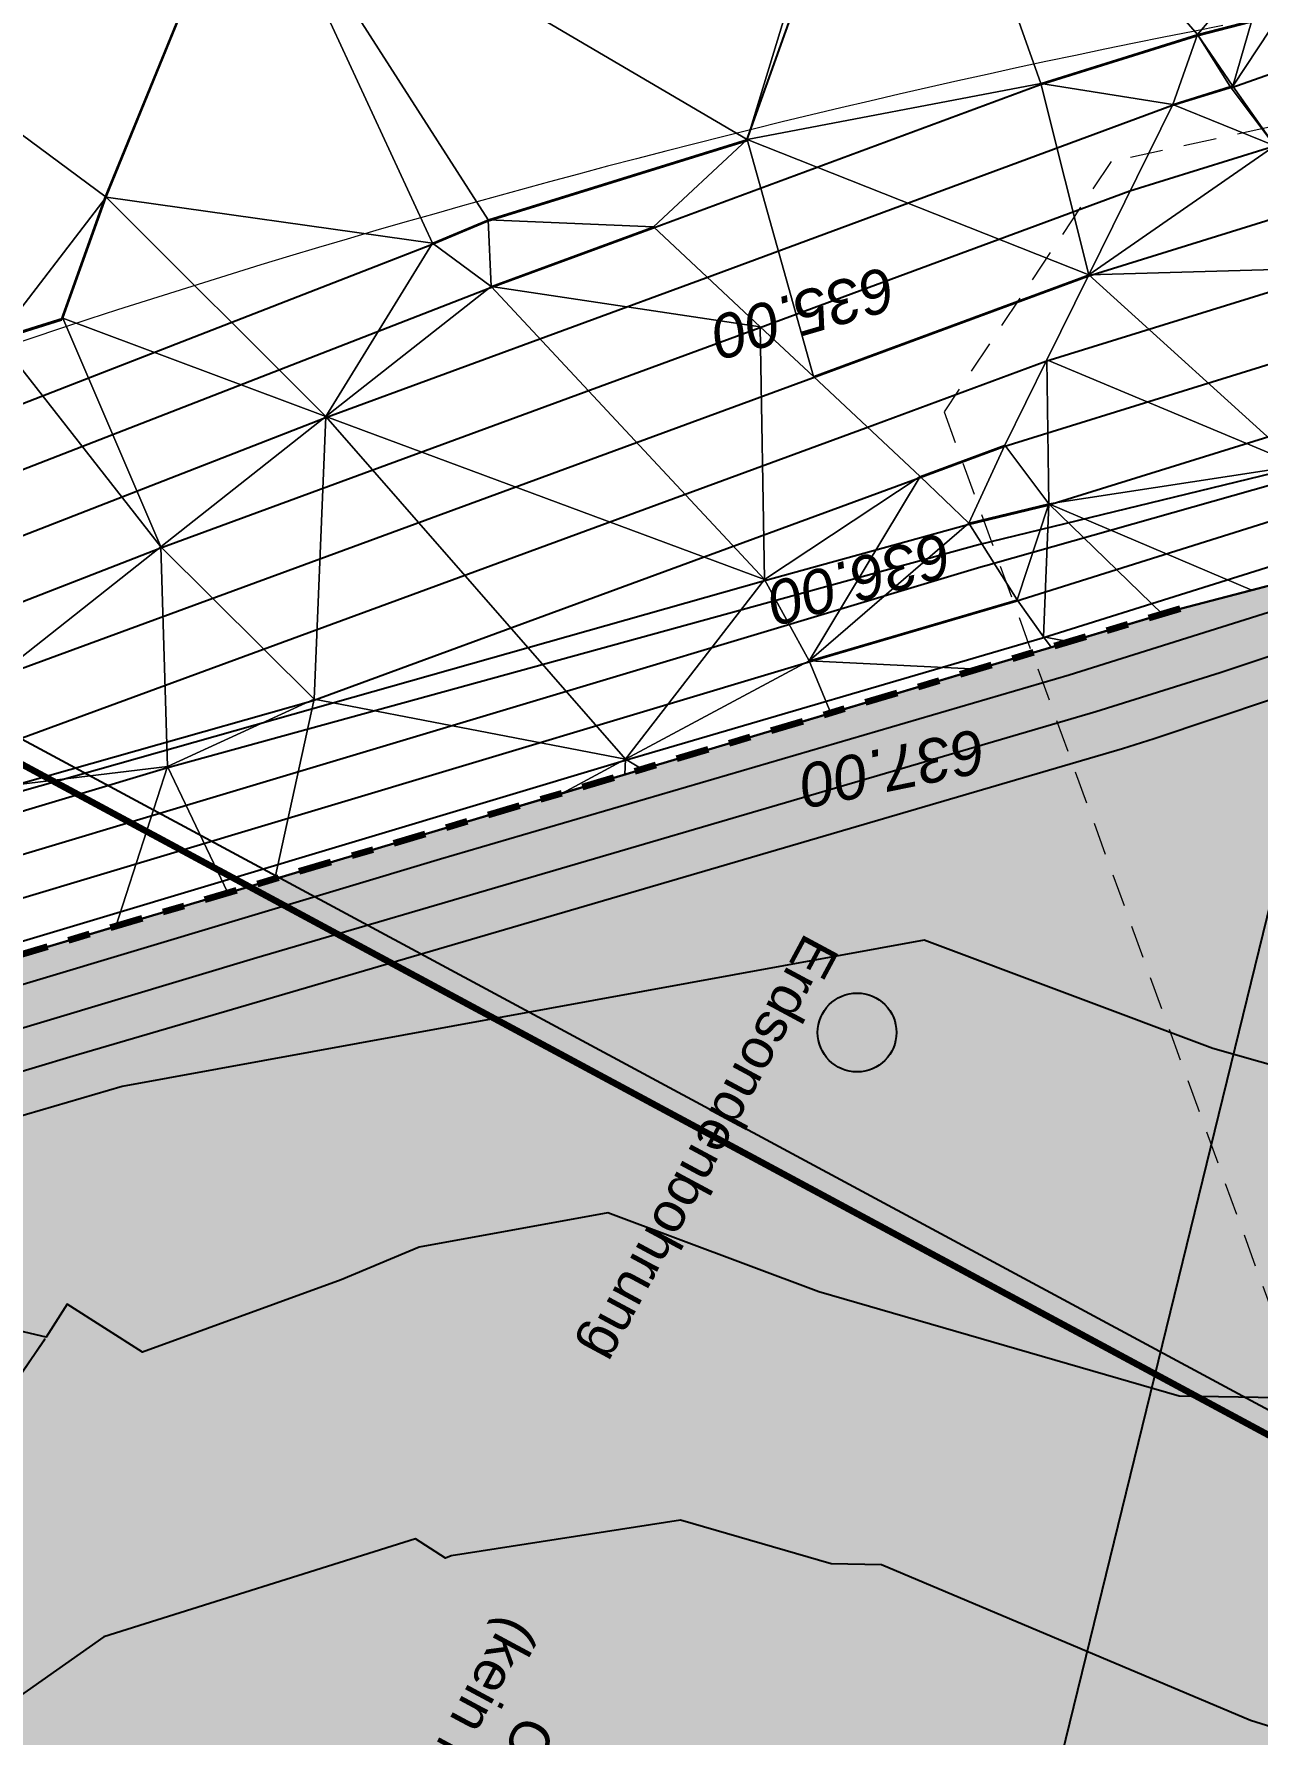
# Model space of a CAD drawing. Header units: metres. Extents: x 2711799 to 2711985, y 1236908 to 1237087.
# Drawn here: x 2711934.5 to 2711940.09, y 1237029.83 to 1237037.59 of the extents above; entities that cross this region are included whole.
import ezdxf

# ---------------------------------------------------------------- set-up
doc = ezdxf.new("R2010")
doc.units = ezdxf.units.M
for name, pattern in [('ALL_S21', [0.25, 0.15, -0.1]), ('AUSGEZOGEN', [0]), ('GETRENNT2_S10', [0.51, 0.25, -0.13, 0, -0.13]), ('PUNKT2_S9', [0.35, 0.15, -0.1, 0, -0.1])]:
    doc.linetypes.add(name, pattern=pattern)
doc.layers.add('000_TEDA_Konstruktion_1', color=6, linetype='Continuous', plot=False)
for name, color, linetype, lineweight in [('XR$1$STANDARD_1', 7, 'AUSGEZOGEN', 13), ('XR$12$STANDARD_1', 7, 'AUSGEZOGEN', 13), ('XR$2$STANDARD_1', 7, 'AUSGEZOGEN', 13), ('XR$5$Fuellflaeche', 7, 'AUSGEZOGEN', 25), ('XR$5$Vermassung Details', 7, 'AUSGEZOGEN', 18), ('XR$6$Beton verdeckt hinten', 7, 'GETRENNT2_S10', 25), ('XR$6$STANDARD_1', 7, 'AUSGEZOGEN', 13)]:
    doc.layers.add(name, color=color, linetype=linetype, lineweight=lineweight)
for name, color, linetype in [('XR$3$S00_Schraffuren Bauteilschraffuren', 7, 'AUSGEZOGEN'), ('XR$3$V02_Raumstempel', 7, 'AUSGEZOGEN'), ('XR$3$V10_Achsen', 7, 'AUSGEZOGEN'), ('XR$4$E21_Stützen', 7, 'AUSGEZOGEN'), ('XR$4$E42_Aussendämmung', 7, 'AUSGEZOGEN'), ('XR$4$M61_Mobiliar', 7, 'AUSGEZOGEN')]:
    doc.layers.add(name, color=color, linetype=linetype)
doc.styles.add('ARIAL', font='arial.ttf')

# ---------------------------------------------------------------- blocks, each defined once
blk = doc.blocks.new('COMPLEXOBJECT_0')
at = {"layer": 'XR$1$STANDARD_1', "color": 7, "linetype": 'AUSGEZOGEN', "lineweight": 13, "transparency": 33554687}
for points, invisible_edges in [([(19.2546, 3.146, -1.3266), (20.6477, 30.5331, -1.3266), (14.6692, 5.1944, -1.3266)], 3), ([(14.6692, 5.1944, -1.3266), (20.6477, 30.5331, -1.3266), (20.5741, 30.328, -1.3266)], 13), ([(25.4286, 1.3625, -1.3266), (20.6477, 30.5331, -1.3266), (19.2546, 3.146, -1.3266)], 3), ([(12.5686, 28.6678, -1.3266), (14.6692, 5.1944, -1.3266), (14.2867, 30.3802, -1.3266)], 3), ([(14.2867, 30.3802, -1.3266), (14.6692, 5.1944, -1.3266), (15.4251, 30.3991, -1.3266)], 3), ([(15.8721, 30.4094, -1.3266), (14.6692, 5.1944, -1.3266), (18.3352, 30.4143, -1.3266)], 3), ([(20.5741, 30.328, -1.3266), (18.3352, 30.4143, -1.3266), (14.6692, 5.1944, -1.3266)], 14), ([(15.4251, 30.3991, -1.3266), (14.6692, 5.1944, -1.3266), (15.8721, 30.4094, -1.3266)], 3), ([(12.3922, 28.5452, -1.3266), (14.6692, 5.1944, -1.3266), (12.5686, 28.6678, -1.3266)], 3), ([(11.1615, 27.0842, -1.3266), (14.6692, 5.1944, -1.3266), (12.3922, 28.5452, -1.3266)], 3), ([(8.571, 25.1773, -1.3266), (14.6692, 5.1944, -1.3266), (10.8718, 27.2051, -1.3266)], 3), ([(10.8718, 27.2051, -1.3266), (14.6692, 5.1944, -1.3266), (11.1615, 27.0842, -1.3266)], 3), ([(8.2407, 24.9088, -1.3266), (14.6692, 5.1944, -1.3266), (8.571, 25.1773, -1.3266)], 3), ([(8.1323, 24.8037, -1.3266), (14.6692, 5.1944, -1.3266), (8.2407, 24.9088, -1.3266)], 3), ([(7.9462, 24.632, -1.3266), (14.6692, 5.1944, -1.3266), (8.1323, 24.8037, -1.3266)], 3), ([(7.7245, 24.4891, -1.3266), (14.6692, 5.1944, -1.3266), (7.9462, 24.632, -1.3266)], 3), ([(7.4469, 24.2199, -1.3266), (14.6692, 5.1944, -1.3266), (7.7245, 24.4891, -1.3266)], 3), ([(7.2083, 24.0694, -1.3266), (14.6692, 5.1944, -1.3266), (7.4469, 24.2199, -1.3266)], 3), ([(6.1759, 23.2301, -1.3266), (14.6692, 5.1944, -1.3266), (7.2083, 24.0694, -1.3266)], 3), ([(6.0759, 23.0523, -1.3266), (14.6692, 5.1944, -1.3266), (6.1759, 23.2301, -1.3266)], 3), ([(5.6597, 22.8104, -1.3266), (14.6692, 5.1944, -1.3266), (6.0759, 23.0523, -1.3266)], 3), ([(4.705, 21.8846, -1.3266), (14.6692, 5.1944, -1.3266), (5.6597, 22.8104, -1.3266)], 15), ([(4.1111, 21.5514, -1.3266), (14.6692, 5.1944, -1.3266), (4.705, 21.8846, -1.3266)], 3), ([(2.5625, 20.2924, -1.3266), (14.6692, 5.1944, -1.3266), (4.1111, 21.5514, -1.3266)], 3), ([(2.4518, 20.1042, -1.3266), (14.6692, 5.1944, -1.3266), (2.5625, 20.2924, -1.3266)], 3), ([(2.1266, 19.8697, -1.3266), (14.6692, 5.1944, -1.3266), (2.4518, 20.1042, -1.3266)], 3), ([(1.8013, 19.6352, -1.3266), (14.6692, 5.1944, -1.3266), (2.0463, 19.8728, -1.3266)], 3), ([(2.0463, 19.8728, -1.3266), (14.6692, 5.1944, -1.3266), (2.1266, 19.8697, -1.3266)], 3), ([(1.7918, 19.5108, -1.3266), (14.6692, 5.1944, -1.3266), (1.8013, 19.6352, -1.3266)], 3), ([(1.8185, 19.4167, -1.3266), (14.6692, 5.1944, -1.3266), (1.7918, 19.5108, -1.3266)], 3), ([(0, 18.2228, -1.3266), (14.6692, 5.1944, -1.3266), (1.8185, 19.4167, -1.3266)], 3), ([(2.3363, 15.4757, -1.3266), (14.6692, 5.1944, -1.3266), (0, 18.2228, -1.3266)], 3), ([(5.7564, 17.9866, 3.4734), (5.847, 18.1734, 3.6734), (6.1184, 17.9805, 3.7326)], 14), ([(5.873, 18.227, 3.7309), (6.1184, 17.9805, 3.7326), (5.847, 18.1734, 3.6734)], 2), ([(6.1184, 17.9805, 3.7326), (6.4514, 17.2814, 3.4734), (5.7564, 17.9866, 3.4734)], 12), ([(3.0926, 17.4902, 1.6734), (1.6347, 17.8051, 1.6734), (2.919, 17.6797, 1.6734)], 2), ([(4.2939, 17.5726, 2.2734), (4.7273, 17.5881, 2.4734), (5.2992, 16.6852, 2.2734)], 2), ([(4.7273, 17.5881, 2.4734), (5.1607, 17.6036, 2.6734), (5.4703, 17.3303, 2.6734)], 12), ([(5.4703, 17.3303, 2.6734), (5.2992, 16.6852, 2.2734), (4.7273, 17.5881, 2.4734)], 14), ([(5.8525, 11.6955, -1.3266), (14.6692, 5.1944, -1.3266), (2.3363, 15.4757, -1.3266)], 3)]:
    blk.add_3dface(points, dxfattribs=dict(at, invisible_edges=invisible_edges))
for points in [[(5.2089, 18.911, 3.7249), (5.3014, 17.9066, 2.8734), (4.606, 18.8308, 3.0734), (5.0885, 19.0409, 3.7312)], [(5.4989, 18.6029, 3.6641), (5.3014, 17.9066, 2.8734), (5.2089, 18.911, 3.7249), (5.4392, 18.6628, 3.6734)], [(4.606, 18.8308, 3.0734), (4.2939, 17.5726, 2.2734), (3.7107, 18.5867, 2.4734)], [(4.606, 18.8308, 3.0734), (4.7273, 17.5881, 2.4734), (4.2939, 17.5726, 2.2734)], [(5.3014, 17.9066, 2.8734), (4.7273, 17.5881, 2.4734), (4.606, 18.8308, 3.0734)], [(4.2939, 17.5726, 2.2734), (3.3729, 18.0427, 2.0734), (3.7107, 18.5867, 2.4734)], [(5.8109, 18.2895, 3.7322), (5.847, 18.1734, 3.6734), (5.3014, 17.9066, 2.8734), (5.4989, 18.6029, 3.6641)], [(5.873, 18.227, 3.7309), (5.847, 18.1734, 3.6734), (5.8109, 18.2895, 3.7322)], [(5.847, 18.1734, 3.6734), (5.7564, 17.9866, 3.4734), (5.3014, 17.9066, 2.8734)], [(3.3729, 18.0427, 2.0734), (3.2233, 17.7445, 1.8734), (2.8116, 17.7827, 1.6734)], [(3.2308, 17.7344, 1.8734), (3.2233, 17.7445, 1.8734), (3.3729, 18.0427, 2.0734)], [(3.4271, 17.5417, 1.8734), (3.2308, 17.7344, 1.8734), (3.3729, 18.0427, 2.0734)], [(4.2939, 17.5726, 2.2734), (3.4271, 17.5417, 1.8734), (3.3729, 18.0427, 2.0734)], [(5.7564, 17.9866, 3.4734), (5.5526, 17.627, 2.8734), (5.3014, 17.9066, 2.8734)], [(6.4514, 17.2814, 3.4734), (5.5526, 17.627, 2.8734), (5.7564, 17.9866, 3.4734)], [(6.6143, 17.4824, 3.6615), (6.4514, 17.2814, 3.4734), (6.1184, 17.9805, 3.7326)], [(5.3014, 17.9066, 2.8734), (5.1607, 17.6036, 2.6734), (4.7273, 17.5881, 2.4734)], [(5.5526, 17.627, 2.8734), (5.1607, 17.6036, 2.6734), (5.3014, 17.9066, 2.8734)], [(3.0926, 17.4902, 1.6734), (2.3775, 15.5871, 1.4734), (1.6347, 17.8051, 1.6734)], [(3.2233, 17.7445, 1.8734), (2.919, 17.6797, 1.6734), (2.8116, 17.7827, 1.6734)], [(3.2233, 17.7445, 1.8734), (3.0926, 17.4902, 1.6734), (2.919, 17.6797, 1.6734)], [(3.2233, 17.7445, 1.8734), (3.2308, 17.7344, 1.8734), (3.0926, 17.4902, 1.6734)], [(3.4271, 17.5417, 1.8734), (3.0926, 17.4902, 1.6734), (3.2308, 17.7344, 1.8734)], [(5.5526, 17.627, 2.8734), (5.4703, 17.3303, 2.6734), (5.1607, 17.6036, 2.6734)], [(6.4514, 17.2814, 3.4734), (5.4703, 17.3303, 2.6734), (5.5526, 17.627, 2.8734)], [(3.4271, 17.5417, 1.8734), (3.6287, 16.9656, 1.6734), (3.0926, 17.4902, 1.6734)], [(4.2939, 17.5726, 2.2734), (3.6287, 16.9656, 1.6734), (3.4271, 17.5417, 1.8734)], [(4.4889, 15.9054, 1.4734), (3.6287, 16.9656, 1.6734), (4.2939, 17.5726, 2.2734)], [(5.2992, 16.6852, 2.2734), (4.4889, 15.9054, 1.4734), (4.2939, 17.5726, 2.2734)], [(3.0926, 17.4902, 1.6734), (3.6287, 16.9656, 1.6734), (2.3775, 15.5871, 1.4734)], [(7.2487, 16.845, 3.7184), (7.2446, 16.7552, 3.6734), (6.4514, 17.2814, 3.4734), (6.6143, 17.4824, 3.6615)], [(6.2209, 16.9261, 2.8734), (5.2137, 16.3626, 2.0734), (5.2992, 16.6852, 2.2734), (5.4703, 17.3303, 2.6734)], [(6.4514, 17.2814, 3.4734), (6.2209, 16.9261, 2.8734), (5.4703, 17.3303, 2.6734)], [(7.2446, 16.7552, 3.6734), (6.2209, 16.9261, 2.8734), (6.4514, 17.2814, 3.4734)], [(3.6287, 16.9656, 1.6734), (4.4889, 15.9054, 1.4734), (2.3775, 15.5871, 1.4734)], [(6.2209, 16.9261, 2.8734), (5.6342, 15.1926, 1.6734), (5.2137, 16.3626, 2.0734)], [(6.5149, 14.8097, 1.8734), (5.6342, 15.1926, 1.6734), (6.2209, 16.9261, 2.8734)], [(7.2446, 16.7552, 3.6734), (6.5149, 14.8097, 1.8734), (6.2209, 16.9261, 2.8734)], [(7.3074, 16.7861, 3.7073), (7.2446, 16.7552, 3.6734), (7.2487, 16.845, 3.7184)], [(7.5197, 16.5727, 3.7428), (7.2446, 16.7552, 3.6734), (7.3074, 16.7861, 3.7073)], [(7.2446, 16.7552, 3.6734), (7.6766, 15.373, 2.6734), (6.5149, 14.8097, 1.8734)], [(8.4843, 15.6037, 3.6528), (7.6766, 15.373, 2.6734), (7.2446, 16.7552, 3.6734), (7.5197, 16.5727, 3.7428)], [(5.2992, 16.6852, 2.2734), (5.2137, 16.3626, 2.0734), (5.0427, 15.7174, 1.6734), (4.4889, 15.9054, 1.4734)], [(5.6342, 15.1926, 1.6734), (5.0427, 15.7174, 1.6734), (5.2137, 16.3626, 2.0734)], [(4.4889, 15.9054, 1.4734), (2.3363, 15.4757, 1.4656), (2.3775, 15.5871, 1.4734)], [(4.4889, 15.9054, 1.4734), (4.389, 13.269, 1.2734), (2.3363, 15.4757, 1.4656)], [(4.4889, 15.9054, 1.4734), (5.3731, 15.0372, 1.4734), (4.389, 13.269, 1.2734)], [(5.0427, 15.7174, 1.6734), (5.3731, 15.0372, 1.4734), (4.4889, 15.9054, 1.4734)], [(5.6342, 15.1926, 1.6734), (5.3731, 15.0372, 1.4734), (5.0427, 15.7174, 1.6734)], [(8.6424, 15.4449, 3.7401), (8.2649, 14.929, 3.0734), (7.6766, 15.373, 2.6734), (8.4843, 15.6037, 3.6528)], [(7.6766, 15.373, 2.6734), (7.3957, 14.4268, 2.0734), (6.5149, 14.8097, 1.8734)], [(8.2649, 14.929, 3.0734), (7.3957, 14.4268, 2.0734), (7.6766, 15.373, 2.6734)], [(9.0192, 15.0664, 3.7392), (8.2649, 14.929, 3.0734), (8.6424, 15.4449, 3.7401)], [(5.6342, 15.1926, 1.6734), (5.5871, 14.8636, 1.4734), (5.3731, 15.0372, 1.4734)], [(6.5149, 14.8097, 1.8734), (5.5871, 14.8636, 1.4734), (5.6342, 15.1926, 1.6734)], [(9.4554, 14.6282, 3.6221), (9.1572, 13.661, 2.4734), (8.2649, 14.929, 3.0734), (9.0192, 15.0664, 3.7392)], [(5.3731, 15.0372, 1.4734), (5.5871, 14.8636, 1.4734), (4.389, 13.269, 1.2734)], [(9.1572, 13.661, 2.4734), (8.2764, 14.0439, 2.2734), (7.3957, 14.4268, 2.0734), (8.2649, 14.929, 3.0734)], [(5.5871, 14.8636, 1.4734), (6.1075, 13.4498, 1.2734), (4.389, 13.269, 1.2734)], [(6.5149, 14.8097, 1.8734), (6.1075, 13.4498, 1.2734), (5.5871, 14.8636, 1.4734)], [(6.5149, 14.8097, 1.8734), (6.6885, 13.5374, 1.2734), (6.1075, 13.4498, 1.2734)], [(7.3957, 14.4268, 2.0734), (6.6885, 13.5374, 1.2734), (6.5149, 14.8097, 1.8734)], [(7.3957, 14.4268, 2.0734), (6.9113, 13.3186, 1.2734), (6.6885, 13.5374, 1.2734)], [(8.2764, 14.0439, 2.2734), (6.9113, 13.3186, 1.2734), (7.3957, 14.4268, 2.0734)], [(6.6885, 13.5374, 1.2734), (6.9113, 13.3186, 1.2734), (6.1075, 13.4498, 1.2734)], [(6.1075, 13.4498, 1.2734), (5.8525, 11.6955, 1.1364), (4.389, 13.269, 1.2734)], [(6.9113, 13.3186, 1.2734), (5.8525, 11.6955, 1.1364), (6.1075, 13.4498, 1.2734)]]:
    blk.add_3dface(points, dxfattribs=at)
blk = doc.blocks.new('COMPLEXOBJECT_9')
at = {"layer": 'XR$1$STANDARD_1', "color": 117, "linetype": 'AUSGEZOGEN', "lineweight": 25, "transparency": 33554687}
for points, invisible_edges in [([(4.6831, 19.4779, 3.4734), (5.4392, 18.6628, 3.4734), (5.0885, 19.0409, 3.7312)], 2), ([(5.2089, 18.911, 3.7249), (5.0885, 19.0409, 3.7312), (5.4392, 18.6628, 3.4734)], 14), ([(5.4392, 18.6628, 3.4734), (5.4392, 18.6628, 3.6734), (5.2089, 18.911, 3.7249)], 12)]:
    blk.add_3dface(points, dxfattribs=dict(at, invisible_edges=invisible_edges))
blk = doc.blocks.new('COMPLEXOBJECT_11')
at = {"layer": 'XR$1$STANDARD_1', "color": 117, "linetype": 'AUSGEZOGEN', "lineweight": 25, "transparency": 33554687}
for points, invisible_edges in [([(5.4392, 18.6628, 3.6734), (5.4392, 18.6628, 3.4734), (5.4989, 18.6029, 3.6641)], 2), ([(5.4392, 18.6628, 3.4734), (10.8751, 13.2019, 3.4734), (5.4989, 18.6029, 3.6641)], 14), ([(5.8109, 18.2895, 3.7322), (5.4989, 18.6029, 3.6641), (5.873, 18.227, 3.7309)], 2), ([(5.873, 18.227, 3.7309), (5.4989, 18.6029, 3.6641), (6.1184, 17.9805, 3.7326)], 3), ([(6.1184, 17.9805, 3.7326), (5.4989, 18.6029, 3.6641), (6.6143, 17.4824, 3.6615)], 3), ([(5.4989, 18.6029, 3.6641), (10.8751, 13.2019, 3.4734), (6.6143, 17.4824, 3.6615)], 15), ([(7.2487, 16.845, 3.7184), (6.6143, 17.4824, 3.6615), (7.3074, 16.7861, 3.7073)], 2), ([(6.6143, 17.4824, 3.6615), (10.8751, 13.2019, 3.4734), (7.3074, 16.7861, 3.7073)], 15), ([(7.5197, 16.5727, 3.7428), (7.3074, 16.7861, 3.7073), (8.4843, 15.6037, 3.6528)], 2), ([(7.3074, 16.7861, 3.7073), (10.8751, 13.2019, 3.4734), (8.4843, 15.6037, 3.6528)], 15), ([(8.6424, 15.4449, 3.7401), (8.4843, 15.6037, 3.6528), (9.0192, 15.0664, 3.7392)], 2), ([(9.0192, 15.0664, 3.7392), (8.4843, 15.6037, 3.6528), (9.4554, 14.6282, 3.6221)], 3), ([(8.4843, 15.6037, 3.6528), (10.8751, 13.2019, 3.4734), (9.4554, 14.6282, 3.6221)], 15), ([(9.4554, 14.6282, 3.6221), (10.8751, 13.2019, 3.4734), (9.7562, 14.326, 3.7375)], 3), ([(9.7562, 14.326, 3.7375), (10.8751, 13.2019, 3.4734), (10.0077, 14.0733, 3.7369)], 3), ([(10.0077, 14.0733, 3.7369), (10.8751, 13.2019, 3.4734), (10.3953, 13.6839, 3.7085)], 3), ([(10.6356, 13.4426, 3.6423), (10.8751, 13.2019, 3.4734), (10.3953, 13.6839, 3.7085)], 3), ([(10.8751, 13.2019, 3.4734), (10.6356, 13.4426, 3.6423), (10.8751, 13.2019, 3.6734)], 1)]:
    blk.add_3dface(points, dxfattribs=dict(at, invisible_edges=invisible_edges))
blk = doc.blocks.new('COMPLEXOBJECT_17')
at = {"layer": 'XR$1$STANDARD_1', "color": 91, "linetype": 'AUSGEZOGEN', "lineweight": 25, "transparency": 33554687}
for points, invisible_edges in [([(10.4515, 23.2174, 3.4734), (17.6494, 10.907, 3.4734), (4.3569, 19.8295, 3.4734)], 15), ([(17.6494, 10.907, 3.4734), (19.3274, 9.3731, 3.4734), (4.3569, 19.8295, 3.4734)], 15), ([(4.3569, 19.8295, 3.4734), (19.3274, 9.3731, 3.4734), (5.4392, 18.6628, 3.4734)], 15), ([(10.8751, 13.2019, 3.4734), (5.4392, 18.6628, 3.4734), (12.5629, 11.9572, 3.4734)], 2), ([(12.5629, 11.9572, 3.4734), (5.4392, 18.6628, 3.4734), (14.2933, 11.1587, 3.4734)], 3), ([(14.2933, 11.1587, 3.4734), (5.4392, 18.6628, 3.4734), (16.6635, 10.6781, 3.4734)], 3), ([(18.6853, 9.3682, 3.4734), (16.6635, 10.6781, 3.4734), (5.4392, 18.6628, 3.4734)], 14), ([(5.4392, 18.6628, 3.4734), (19.3274, 9.3731, 3.4734), (18.6853, 9.3682, 3.4734)], 13)]:
    blk.add_3dface(points, dxfattribs=dict(at, invisible_edges=invisible_edges))
blk = doc.blocks.new('COMPLEXOBJECT_19')
at = {"layer": 'XR$1$STANDARD_1', "color": 31, "linetype": 'AUSGEZOGEN', "lineweight": 25, "transparency": 33554687}
for points, invisible_edges in [([(10.2874, 25.1162, 5.2128), (10.4515, 23.2174, 3.4734), (8.3342, 23.5494, 4.7923)], 2), ([(8.3342, 23.5494, 4.7923), (10.4515, 23.2174, 3.4734), (8.28, 23.1949, 4.5087)], 3), ([(4.5029, 19.9107, 3.4734), (4.5118, 19.9478, 3.5015), (10.4515, 23.2174, 3.4734)], 2), ([(10.4515, 23.2174, 3.4734), (4.5118, 19.9478, 3.5015), (7.7346, 22.6851, 4.3282)], 15), ([(8.1899, 23.0994, 4.4691), (10.4515, 23.2174, 3.4734), (7.7346, 22.6851, 4.3282)], 3), ([(8.28, 23.1949, 4.5087), (10.4515, 23.2174, 3.4734), (8.1899, 23.0994, 4.4691)], 3), ([(7.7346, 22.6851, 4.3282), (4.5118, 19.9478, 3.5015), (6.7257, 21.8328, 4.0734)], 15), ([(6.9069, 22.0832, 4.2042), (7.7346, 22.6851, 4.3282), (6.7257, 21.8328, 4.0734)], 3), ([(6.9654, 22.1408, 4.2262), (7.7346, 22.6851, 4.3282), (6.9069, 22.0832, 4.2042)], 3), ([(7.316, 22.3897, 4.2734), (7.7346, 22.6851, 4.3282), (6.9654, 22.1408, 4.2262)], 14), ([(7.127, 22.2847, 4.2734), (7.316, 22.3897, 4.2734), (6.9654, 22.1408, 4.2262)], 2), ([(6.7257, 21.8328, 4.0734), (4.5118, 19.9478, 3.5015), (6.3391, 21.6179, 4.0734)], 3), ([(6.3391, 21.6179, 4.0734), (4.5118, 19.9478, 3.5015), (6.0753, 21.4065, 4.0168)], 3), ([(6.0753, 21.4065, 4.0168), (4.5118, 19.9478, 3.5015), (5.6094, 20.9835, 3.8734)], 3), ([(5.6094, 20.9835, 3.8734), (4.5118, 19.9478, 3.5015), (4.8696, 20.3147, 3.6483)], 15), ([(4.916, 20.3692, 3.6734), (5.6094, 20.9835, 3.8734), (4.8696, 20.3147, 3.6483)], 3), ([(5.0188, 20.5369, 3.7701), (5.6094, 20.9835, 3.8734), (4.916, 20.3692, 3.6734)], 3), ([(5.3294, 20.8278, 3.8734), (5.6094, 20.9835, 3.8734), (5.0188, 20.5369, 3.7701)], 2), ([(4.8696, 20.3147, 3.6483), (4.5118, 19.9478, 3.5015), (4.5181, 19.9763, 3.5233)], 13), ([(4.5181, 19.9763, 3.5233), (4.5324, 20.0088, 3.5448), (4.8696, 20.3147, 3.6483)], 12)]:
    blk.add_3dface(points, dxfattribs=dict(at, invisible_edges=invisible_edges))
blk = doc.blocks.new('Baugrube_$F38', base_point=(0, 0, -1.3266))
at = {"layer": 'XR$1$STANDARD_1', "color": 7, "linetype": 'AUSGEZOGEN', "lineweight": 13, "transparency": 33554687}
blk.add_blockref('COMPLEXOBJECT_0', (0, 0), dxfattribs=at)
at = {"layer": 'XR$1$STANDARD_1', "color": 31, "linetype": 'AUSGEZOGEN', "lineweight": 13, "transparency": 33554687}
blk.add_blockref('COMPLEXOBJECT_19', (0, 0), dxfattribs=at)
at = {"layer": 'XR$1$STANDARD_1', "color": 91, "linetype": 'AUSGEZOGEN', "lineweight": 13, "transparency": 33554687}
blk.add_blockref('COMPLEXOBJECT_17', (0, 0), dxfattribs=at)
at = {"layer": 'XR$1$STANDARD_1', "color": 117, "linetype": 'AUSGEZOGEN', "lineweight": 13, "transparency": 33554687}
for name in ['COMPLEXOBJECT_9', 'COMPLEXOBJECT_11']:
    blk.add_blockref(name, (0, 0), dxfattribs=at)
blk = doc.blocks.new('Baugrube_$F39', base_point=(0, 0, -1.3266))
at = {"layer": 'XR$1$STANDARD_1', "linetype": 'AUSGEZOGEN', "lineweight": 25, "transparency": 33554687}
blk.add_hatch(color=91, dxfattribs=at).paths.add_polyline_path([(19.3274, 9.3731), (18.6853, 9.3682), (16.6635, 10.6781), (14.2933, 11.1587), (12.5629, 11.9572), (10.8751, 13.2019), (5.4392, 18.6628), (4.6831, 19.4779), (4.3569, 19.8295), (4.5029, 19.9107), (10.4515, 23.2174), (17.6494, 20.7116), (17.6494, 10.907), (19.3274, 10.907)], flags=16)
at = {"layer": 'XR$1$STANDARD_1', "color": 7, "linetype": 'AUSGEZOGEN', "lineweight": 13, "transparency": 33554687}
blk.add_lwpolyline([(19.3274, 9.3731), (18.6853, 9.3682), (16.6635, 10.6781), (14.2933, 11.1587), (12.5629, 11.9572), (10.8751, 13.2019), (5.4392, 18.6628), (4.6831, 19.4779), (4.3569, 19.8295), (4.5029, 19.9107), (10.4515, 23.2174), (17.6494, 20.7116), (17.6494, 10.907), (19.3274, 10.907), (19.3274, 9.3731)], close=True, dxfattribs=at)
blk = doc.blocks.new('NSY100')
at = {"color": 0, "linetype": 'ByBlock', "lineweight": -2}
for p, q in [((-0.05, 0), (0.05, 0)), ((0, 0.05), (0, -0.05))]:
    blk.add_line(p, q, dxfattribs=at)
blk = doc.blocks.new('SYMBOL_26')
at = {"layer": 'XR$6$Beton verdeckt hinten', "color": 7, "linetype": 'AUSGEZOGEN', "lineweight": 25, "transparency": 33554687, "xscale": 0.4999999618530303, "yscale": 0.4999999618530303, "zscale": 0.4999999618530303, "rotation": 45}
blk.add_blockref('NSY100', (-13.4398, 7.0194, -3.65), dxfattribs=at)
at = {"layer": 'XR$6$Beton verdeckt hinten', "color": 7, "linetype": 'AUSGEZOGEN', "lineweight": 25, "transparency": 33554687, "insert": (-12.588, 2.2011), "char_height": 0.18, "width": 1.44054, "attachment_point": 7, "style": 'ARIAL'}
blk.add_mtext('OK =636.40', dxfattribs=at)

msp = doc.modelspace()

# ---------------------------------------------------------------- hatches: boundary and pattern name
at = {"layer": 'XR$5$Fuellflaeche', "transparency": 33554687}
msp.add_hatch(color=3, dxfattribs=at).paths.add_polyline_path([(2711938.325, 1237032.8625), (2711938.353, 1237032.8767), (2711938.3781, 1237032.8954), (2711938.3996, 1237032.9183), (2711938.4168, 1237032.9445), (2711938.4292, 1237032.9733), (2711938.4364, 1237033.0039), (2711938.4382, 1237033.0352), (2711938.4345, 1237033.0664), (2711938.4255, 1237033.0964), (2711938.4114, 1237033.1244), (2711938.3926, 1237033.1496), (2711938.3698, 1237033.1711), (2711938.3435, 1237033.1883), (2711938.3147, 1237033.2007), (2711938.2842, 1237033.2079), (2711938.2528, 1237033.2097), (2711938.2217, 1237033.206), (2711938.1916, 1237033.1969), (2711938.1636, 1237033.1828), (2711938.1385, 1237033.1641), (2711938.117, 1237033.1412), (2711938.0998, 1237033.115), (2711938.0874, 1237033.0862), (2711938.0802, 1237033.0556), (2711938.0784, 1237033.0243), (2711938.0821, 1237032.9931), (2711938.0911, 1237032.9631), (2711938.1052, 1237032.9351), (2711938.124, 1237032.9099), (2711938.1468, 1237032.8884), (2711938.1731, 1237032.8712), (2711938.2019, 1237032.8588), (2711938.2324, 1237032.8516), (2711938.2638, 1237032.8498), (2711938.2949, 1237032.8535)])

# ---------------------------------------------------------------- linework, layer by layer
at = {"layer": '000_TEDA_Konstruktion_1'}
msp.add_line((2711941.182, 1237037.852, 640.05), (2711930.531, 1236994.348, 640.05), dxfattribs=at)
at = {"layer": 'XR$1$STANDARD_1', "color": 7, "linetype": 'PUNKT2_S9', "lineweight": 100, "transparency": 33554687}
msp.add_polyline3d([(2711939.735, 1237034.9645, 636.6), (2711932.3511, 1237032.7627, 636.6), (2711930.4555, 1237031.8656, 636.6), (2711928.9328, 1237030.7196, 636.6), (2711927.3871, 1237028.8596, 636.6), (2711925.276, 1237027.6991, 636.6), (2711924.9108, 1237027.2758, 636.7254)], dxfattribs=at)
at = {"layer": 'XR$12$STANDARD_1', "color": 132, "linetype": 'ALL_S21', "lineweight": 18, "transparency": 33554687, "elevation": 0}
msp.add_lwpolyline([(2711941.8533, 1237037.5333), (2711939.4188, 1237037.0063), (2711938.6559, 1237035.864), (2711944.0615, 1237021.0432), (2711938.4647, 1237010.6133), (2711938.2951, 1237010.2959)], dxfattribs=at)
at = {"layer": 'XR$2$STANDARD_1', "color": 211, "linetype": 'AUSGEZOGEN', "lineweight": 100, "transparency": 33554687}
msp.add_line((2711951.9588, 1237024.8366, 640.05), (2711916.6291, 1237043.8313, 640.05), dxfattribs=at)
msp.add_line((2711951.9588, 1237024.8366, 640.05), (2711916.6291, 1237043.8313, 640.05), dxfattribs=at)
at = {"layer": 'XR$2$STANDARD_1', "color": 211, "linetype": 'AUSGEZOGEN', "lineweight": 25, "transparency": 33554687}
msp.add_line((2711951.9588, 1237024.8366, 640.05), (2711916.6291, 1237043.8313, 640.05), dxfattribs=at)
msp.add_line((2711951.9588, 1237024.8366, 640.05), (2711916.6291, 1237043.8313, 640.05), dxfattribs=at)
at = {"layer": 'XR$2$STANDARD_1', "color": 5, "linetype": 'AUSGEZOGEN', "lineweight": 25, "transparency": 33554687, "elevation": 0}
msp.add_lwpolyline([(2711916.5884, 1237043.9667), (2711892.0447, 1236998.3161), (2711927.5506, 1236979.2267), (2711952.0942, 1237024.8773), (2711916.5884, 1237043.9667)], dxfattribs=at)
at = {"layer": 'XR$3$V02_Raumstempel', "transparency": 33554687}
for points in [[(2711942.4025, 1237037.3725, 635), (2711942.3093, 1237037.7008, 635), (2711942.2043, 1237037.7681, 635), (2711942.1087, 1237037.7892, 635), (2711941.4203, 1237037.5118, 635), (2711941.2638, 1237037.4854, 635), (2711940.8447, 1237037.3418, 635), (2711940.7115, 1237037.2643, 635), (2711940.1625, 1237037.0708, 635), (2711940.1326, 1237037.0665, 635), (2711939.5039, 1237036.8713, 635), (2711937.8109, 1237036.2451, 635), (2711935.0727, 1237035.24, 635), (2711933.3924, 1237034.587, 635), (2711932.4307, 1237034.201, 635), (2711930.9993, 1237033.6512, 635), (2711930.306, 1237033.3127, 635), (2711928.3686, 1237032.0325, 635)], [(2711943.0284, 1237034.1056, 636), (2711942.5718, 1237035.7133, 636), (2711942.5077, 1237035.7543, 636), (2711941.9707, 1237035.7537, 636), (2711941.742, 1237035.7208, 636), (2711941.5685, 1237035.8256, 636), (2711941.1718, 1237035.9244, 636), (2711941.0257, 1237035.8165, 636), (2711940.991, 1237035.7838, 636), (2711940.9414, 1237035.801, 636), (2711940.2726, 1237035.6114, 636), (2711938.8138, 1237035.2567, 636), (2711935.1034, 1237034.2367, 636), (2711933.3779, 1237033.7192, 636), (2711931.3763, 1237033.0146, 636), (2711931.1302, 1237032.8981, 636), (2711928.9515, 1237031.5676, 636)], [(2711943.6542, 1237030.8387, 637), (2711943.4842, 1237031.4375, 637), (2711943.2241, 1237032.4493, 637), (2711942.9018, 1237032.7466, 637), (2711942.6393, 1237032.5611, 637), (2711942.454, 1237032.3809, 637), (2711942.2281, 1237032.4364, 637), (2711941.894, 1237032.3161, 637), (2711941.7488, 1237032.8091, 637), (2711941.219, 1237034.5837, 637), (2711941.0989, 1237034.9491, 637), (2711941.0473, 1237035.0496, 637), (2711939.918, 1237034.6723, 637), (2711939.349, 1237034.4933, 637), (2711935.5167, 1237033.3714, 637), (2711933.5986, 1237032.7962, 637), (2711932.9926, 1237032.5828, 637), (2711929.9974, 1237031.1655, 637), (2711929.3863, 1237030.7923, 637)]]:
    msp.add_polyline3d(points, dxfattribs=at)
at = {"layer": 'XR$3$V10_Achsen', "transparency": 33554687}
for points in [[(2711940.9335, 1237039.7448, 634.6), (2711940.7763, 1237038.7142, 634.6), (2711940.5892, 1237037.8203, 634.6), (2711940.1993, 1237037.6883, 634.6), (2711940.0576, 1237037.6425, 634.6), (2711939.8086, 1237037.5793, 634.6), (2711939.0926, 1237037.3556, 634.6), (2711937.3237, 1237036.7013, 634.6), (2711936.5813, 1237036.4288, 634.6), (2711933.4264, 1237035.2027, 634.6), (2711931.6207, 1237034.478, 634.6), (2711930.8651, 1237034.1877, 634.6), (2711929.4208, 1237033.4826, 634.6), (2711928.336, 1237032.7658, 634.6), (2711927.22, 1237032.1715, 634.6), (2711926.9346, 1237032.0997, 634.6), (2711925.253, 1237031.0883, 634.6), (2711924.356, 1237030.5694, 634.6), (2711924.1818, 1237030.4811, 634.6), (2711922.3856, 1237029.1929, 634.6), (2711922.3118, 1237029.0899, 634.6), (2711920.4101, 1237027.5165, 634.6), (2711920.1693, 1237027.3147, 634.6), (2711918.344, 1237025.0474, 634.6)], [(2711938.4877, 1237039.2198, 634.4), (2711938.471, 1237039.1103, 634.4), (2711937.7515, 1237037.1, 634.4), (2711936.5681, 1237036.7324, 634.4), (2711936.3139, 1237036.6261, 634.4), (2711933.4435, 1237035.5106, 634.4), (2711931.2157, 1237034.6165, 634.4), (2711930.798, 1237034.456, 634.4), (2711928.9782, 1237033.5676, 634.4), (2711928.3197, 1237033.1324, 634.4), (2711926.851, 1237032.3503, 634.4), (2711926.6828, 1237032.308, 634.4), (2711924.6877, 1237031.108, 634.4), (2711924.1998, 1237030.8257, 634.4), (2711924.1051, 1237030.7777, 634.4), (2711922.1778, 1237029.3956, 634.4), (2711922.1415, 1237029.3449, 634.4), (2711920.1058, 1237027.6606, 634.4), (2711920.004, 1237027.5753, 634.4), (2711918.0929, 1237025.2015, 634.4), (2711918.0182, 1237025.1394, 634.4), (2711916.3714, 1237023.5389, 634.4)], [(2711917.8264, 1237025.7996, 634.2), (2711919.8924, 1237027.8319, 634.2), (2711921.8012, 1237029.4502, 634.2), (2711921.9716, 1237029.5946, 634.2), (2711922.0471, 1237029.6494, 634.2), (2711922.2497, 1237029.7988, 634.2), (2711924.0283, 1237031.0744, 634.2), (2711924.0436, 1237031.0821, 634.2), (2711924.1225, 1237031.1278, 634.2), (2711926.4311, 1237032.5163, 634.2), (2711926.482, 1237032.5291, 634.2), (2711928.3033, 1237033.4991, 634.2), (2711928.5356, 1237033.6525, 634.2), (2711930.7309, 1237034.7243, 634.2), (2711930.8108, 1237034.755, 634.2), (2711932.5487, 1237035.4525, 634.2), (2711933.1449, 1237035.6859, 634.2), (2711933.4874, 1237035.8409, 634.2), (2711934.326, 1237036.1914, 634.2), (2711934.6242, 1237036.2841, 634.2), (2711934.8222, 1237036.8373, 634.2), (2711935.4767, 1237038.4365, 634.2)], [(2711942.2774, 1237038.0259, 634.8), (2711942.2568, 1237038.0983, 634.8), (2711942.2336, 1237038.1131, 634.8), (2711942.1733, 1237038.1264, 634.8), (2711941.5524, 1237037.9146, 634.8), (2711941.2337, 1237037.7862, 634.8), (2711941.212, 1237037.7825, 634.8), (2711940.6797, 1237037.6002, 634.8), (2711940.651, 1237037.5835, 634.8), (2711939.9706, 1237037.3437, 634.8), (2711939.9582, 1237037.3419, 634.8), (2711939.6955, 1237037.2603, 634.8), (2711937.5673, 1237036.4732, 634.8), (2711935.827, 1237035.8344, 634.8), (2711933.4094, 1237034.8949, 634.8), (2711932.0257, 1237034.3395, 634.8), (2711930.9322, 1237033.9194, 634.8), (2711929.8634, 1237033.3976, 634.8), (2711928.3523, 1237032.3991, 634.8)], [(2711942.5277, 1237036.7192, 635.2), (2711942.3618, 1237037.3033, 635.2), (2711942.1749, 1237037.4231, 635.2), (2711942.1057, 1237037.4383, 635.2), (2711941.6069, 1237037.2373, 635.2), (2711941.3155, 1237037.1882, 635.2), (2711941.0098, 1237037.0835, 635.2), (2711940.7719, 1237036.9451, 635.2), (2711940.3543, 1237036.7979, 635.2), (2711940.3071, 1237036.791, 635.2), (2711939.3123, 1237036.4822, 635.2), (2711938.0545, 1237036.017, 635.2), (2711934.3183, 1237034.6456, 635.2), (2711933.3754, 1237034.2792, 635.2), (2711932.8357, 1237034.0626, 635.2), (2711931.0664, 1237033.3829, 635.2), (2711930.7486, 1237033.2277, 635.2), (2711928.385, 1237031.6658, 635.2)], [(2711942.6529, 1237036.0658, 635.4), (2711942.4143, 1237036.9058, 635.4), (2711942.1456, 1237037.078, 635.4), (2711942.1026, 1237037.0875, 635.4), (2711941.7935, 1237036.9629, 635.4), (2711941.3672, 1237036.8911, 635.4), (2711941.1749, 1237036.8252, 635.4), (2711940.8324, 1237036.6259, 635.4), (2711940.5462, 1237036.525, 635.4), (2711940.4816, 1237036.5156, 635.4), (2711939.1207, 1237036.0932, 635.4), (2711938.2981, 1237035.7889, 635.4), (2711933.564, 1237034.0512, 635.4), (2711933.3584, 1237033.9713, 635.4), (2711933.2407, 1237033.9241, 635.4), (2711931.9156, 1237033.415, 635.4), (2711931.1293, 1237033.15, 635.4), (2711930.9954, 1237033.0686, 635.4), (2711928.5179, 1237031.6151, 635.4)], [(2711942.778, 1237035.4124, 635.6), (2711942.4668, 1237036.5083, 635.6), (2711942.1162, 1237036.733, 635.6), (2711942.0996, 1237036.7367, 635.6), (2711941.9801, 1237036.6885, 635.6), (2711941.419, 1237036.5939, 635.6), (2711941.3399, 1237036.5668, 635.6), (2711940.8928, 1237036.3066, 635.6), (2711940.738, 1237036.2521, 635.6), (2711940.6561, 1237036.2402, 635.6), (2711938.9291, 1237035.7041, 635.6), (2711938.5418, 1237035.5609, 635.6), (2711935.773, 1237034.5445, 635.6), (2711933.3548, 1237033.86, 635.6), (2711932.6805, 1237033.6215, 635.6), (2711931.1694, 1237033.1121, 635.6), (2711930.1641, 1237032.5008, 635.6), (2711928.6737, 1237031.6265, 635.6)], [(2711942.9032, 1237034.759, 635.8), (2711942.5193, 1237036.1108, 635.8), (2711942.2083, 1237036.3101, 635.8), (2711942.0634, 1237036.3099, 635.8), (2711941.5217, 1237036.232, 635.8), (2711941.4814, 1237036.2563, 635.8), (2711941.3893, 1237036.2793, 635.8), (2711941.1463, 1237036.0997, 635.8), (2711940.9533, 1237035.9874, 635.8), (2711940.9298, 1237035.9792, 635.8), (2711940.8305, 1237035.9647, 635.8), (2711939.1293, 1237035.4367, 635.8), (2711938.764, 1237035.3478, 635.8), (2711937.8303, 1237035.0912, 635.8), (2711933.3564, 1237033.8246, 635.8), (2711931.7471, 1237033.2554, 635.8), (2711931.2095, 1237033.0742, 635.8), (2711929.3327, 1237031.933, 635.8)], [(2711943.1535, 1237033.4522, 636.2), (2711942.7258, 1237034.9583, 636.2), (2711942.5681, 1237035.5718, 636.2), (2711941.9937, 1237035.3678, 636.2), (2711941.8885, 1237035.3285, 636.2), (2711941.7694, 1237035.326, 636.2), (2711941.6555, 1237035.3948, 636.2), (2711941.5015, 1237035.4332, 636.2), (2711941.109, 1237035.5809, 636.2), (2711941.027, 1237035.7483, 636.2), (2711940.9798, 1237035.7648, 636.2), (2711938.8792, 1237035.1693, 636.2), (2711938.8635, 1237035.1655, 636.2), (2711938.8236, 1237035.1545, 636.2), (2711933.4221, 1237033.5346, 636.2), (2711931.6996, 1237032.9282, 636.2), (2711930.9036, 1237032.5515, 636.2), (2711929.0385, 1237031.4125, 636.2)], [(2711943.2787, 1237032.7988, 636.4), (2711942.9154, 1237034.0781, 636.4), (2711942.5447, 1237035.5202, 636.4), (2711942.3307, 1237035.4442, 636.4), (2711941.8348, 1237035.2592, 636.4), (2711941.7604, 1237035.2577, 636.4), (2711941.4944, 1237035.2123, 636.4), (2711941.3828, 1237035.18, 636.4), (2711941.2005, 1237035.2486, 636.4), (2711941.1378, 1237035.3767, 636.4), (2711941.0044, 1237035.637, 636.4), (2711940.8231, 1237035.5764, 636.4), (2711938.9843, 1237034.9981, 636.4), (2711938.0341, 1237034.7199, 636.4), (2711933.4662, 1237033.35, 636.4), (2711932.0228, 1237032.8419, 636.4), (2711930.677, 1237032.205, 636.4), (2711929.1254, 1237031.2575, 636.4)], [(2711943.4039, 1237032.1455, 636.6), (2711943.105, 1237033.1979, 636.6), (2711942.6479, 1237034.9762, 636.6), (2711942.4804, 1237035.1307, 636.6), (2711942.0535, 1237034.909, 636.6), (2711941.8868, 1237034.7989, 636.6), (2711941.72, 1237034.6953, 636.6), (2711941.465, 1237034.6043, 636.6), (2711941.3513, 1237034.6334, 636.6), (2711941.2056, 1237035.0765, 636.6), (2711941.0187, 1237035.4412, 636.6), (2711940.5214, 1237035.275, 636.6), (2711939.1059, 1237034.8298, 636.6), (2711937.1949, 1237034.2704, 636.6), (2711933.5104, 1237033.1654, 636.6), (2711932.3461, 1237032.7555, 636.6), (2711930.4505, 1237031.8585, 636.6), (2711929.2124, 1237031.1024, 636.6)], [(2711943.5291, 1237031.4921, 636.8), (2711943.2946, 1237032.3177, 636.8), (2711942.936, 1237033.7128, 636.8), (2711942.4917, 1237034.1227, 636.8), (2711942.1297, 1237033.867, 636.8), (2711942.0895, 1237033.8279, 636.8), (2711942.0406, 1237033.8399, 636.8), (2711941.5773, 1237033.6732, 636.8), (2711941.5457, 1237033.7806, 636.8), (2711941.4302, 1237034.1674, 636.8), (2711941.1522, 1237035.0128, 636.8), (2711941.033, 1237035.2454, 636.8), (2711940.2197, 1237034.9737, 636.8), (2711939.2274, 1237034.6616, 636.8), (2711936.3558, 1237033.8209, 636.8), (2711933.5545, 1237032.9808, 636.8), (2711932.6693, 1237032.6692, 636.8), (2711930.2239, 1237031.512, 636.8), (2711929.2993, 1237030.9473, 636.8)], [(2711943.7794, 1237030.1853, 637.2), (2711943.6738, 1237030.5573, 637.2), (2711943.5122, 1237031.1858, 637.2), (2711943.312, 1237031.3705, 637.2), (2711943.1489, 1237031.2553, 637.2), (2711942.8185, 1237030.9339, 637.2), (2711942.4156, 1237031.0328, 637.2), (2711942.2107, 1237030.959, 637.2), (2711941.952, 1237031.8375, 637.2), (2711941.1635, 1237034.4786, 637.2), (2711940.9582, 1237034.49, 637.2), (2711940.4252, 1237034.6412, 637.2), (2711939.6163, 1237034.3709, 637.2), (2711939.4706, 1237034.325, 637.2), (2711934.6776, 1237032.9219, 637.2), (2711933.6428, 1237032.6116, 637.2), (2711933.3158, 1237032.4965, 637.2), (2711929.7708, 1237030.819, 637.2)], [(2711943.9046, 1237029.5319, 637.4), (2711943.8633, 1237029.6771, 637.4), (2711943.8003, 1237029.9223, 637.4), (2711943.7222, 1237029.9944, 637.4), (2711943.6585, 1237029.9494, 637.4), (2711943.183, 1237029.4869, 637.4), (2711942.6032, 1237029.6292, 637.4), (2711942.5274, 1237029.602, 637.4), (2711942.1552, 1237030.866, 637.4), (2711941.6041, 1237032.7116, 637.4), (2711940.5391, 1237032.7709, 637.4), (2711939.8833, 1237032.9569, 637.4), (2711938.565, 1237033.4512, 637.4), (2711934.901, 1237032.7835, 637.4), (2711933.8384, 1237032.4724, 637.4), (2711933.6869, 1237032.427, 637.4), (2711933.6391, 1237032.4101, 637.4), (2711930.4996, 1237030.9245, 637.4), (2711929.8308, 1237030.5405, 637.4), (2711929.7864, 1237030.4832, 637.4), (2711929.5199, 1237030.2939, 637.4)], [(2711942.6924, 1237028.7602, 637.6), (2711942.3583, 1237029.8944, 637.6), (2711942.0448, 1237030.9446, 637.6), (2711940.7379, 1237031.0174, 637.6), (2711940.3642, 1237031.0775, 637.6), (2711940.1811, 1237031.3612, 637.6), (2711939.7293, 1237031.3702, 637.6), (2711938.0831, 1237031.8456, 637.6), (2711937.1198, 1237032.2067, 637.6), (2711936.2576, 1237032.0496, 637.6), (2711935.9014, 1237031.9011, 637.6), (2711934.9936, 1237031.5707, 637.6), (2711934.6495, 1237031.7892, 637.6), (2711934.5539, 1237031.6395, 637.6), (2711934.5533, 1237031.6396, 637.6), (2711934.0389, 1237031.7596, 637.6)], [(2711933.5178, 1237030.1404, 637.6), (2711934.5477, 1237031.6302, 637.6), (2711933.4918, 1237030.0723, 637.6)], [(2711943.288, 1237026.384, 637.8), (2711942.6425, 1237028.6478, 637.8), (2711942.5615, 1237028.9229, 637.8), (2711942.4855, 1237029.1776, 637.8), (2711942.1685, 1237029.1952, 637.8), (2711940.6761, 1237029.435, 637.8), (2711940.4654, 1237029.7614, 637.8), (2711940.0564, 1237029.8893, 637.8), (2711938.3701, 1237030.5996, 637.8), (2711938.1405, 1237030.6042, 637.8), (2711937.4514, 1237030.8031, 637.8), (2711936.4045, 1237030.64, 637.8), (2711936.3782, 1237030.6304, 637.8), (2711936.2405, 1237030.7178, 637.8), (2711934.8163, 1237030.2705, 637.8), (2711933.6153, 1237029.4262, 637.8), (2711934.7567, 1237028.6756, 637.8), (2711934.6075, 1237028.3273, 637.8), (2711934.2577, 1237028.3458, 637.8), (2711934.094, 1237027.7992, 637.8), (2711934.0515, 1237027.6769, 637.8), (2711933.9848, 1237027.4848, 637.8), (2711933.9177, 1237027.2918, 637.8)]]:
    msp.add_polyline3d(points, dxfattribs=at)
at = {"layer": 'XR$4$E21_Stützen', "color": 7, "linetype": 'AUSGEZOGEN', "lineweight": 18, "transparency": 33554687}
for centre, radius, start, end in [((2711948.1221, 1236995.2779, 640.05), 45.1343, 100.93278, 112.62083), ((2711948.1587, 1236995.1539, 640.05), 43.2631, 100.96585, 112.6027)]:
    msp.add_arc(centre, radius, start, end, dxfattribs=at)
at = {"layer": 'XR$4$E21_Stützen', "color": 12, "linetype": 'AUSGEZOGEN', "lineweight": 18, "transparency": 33554687}
msp.add_arc((2711948.1221, 1236995.2779, 640.05), 45.1343, 100.93278, 112.62083, dxfattribs=at)
at = {"layer": 'XR$4$E42_Aussendämmung', "color": 7, "linetype": 'AUSGEZOGEN', "lineweight": 18, "transparency": 33554687}
msp.add_arc((2711948.1587, 1236995.1539, 640.05), 43.2631, 100.96585, 112.6027, dxfattribs=at)
at = {"layer": 'XR$4$M61_Mobiliar', "linetype": 'AUSGEZOGEN', "lineweight": 18, "transparency": 33554687}
msp.add_arc((2711948.1587, 1236995.1539, 640.05), 43.2631, 100.96585, 112.6027, dxfattribs=at)
at = {"layer": 'XR$4$M61_Mobiliar', "color": 12, "linetype": 'AUSGEZOGEN', "lineweight": 18, "transparency": 33554687}
msp.add_arc((2711948.1587, 1236995.1539, 640.05), 43.2631, 100.96585, 112.6027, dxfattribs=at)
at = {"layer": 'XR$5$Vermassung Details', "lineweight": 25, "transparency": 33554687}
msp.add_circle((2711938.2583, 1237033.0297, 640.05), 0.18, dxfattribs=at)

# ---------------------------------------------------------------- block references
at = {"layer": 'XR$1$STANDARD_1', "color": 2, "linetype": 'AUSGEZOGEN', "lineweight": 25, "transparency": 33554687, "rotation": 241.7356833995579}
for name in ['Baugrube_$F38', 'Baugrube_$F39']:
    msp.add_blockref(name, (2711925.873, 1237048.5928, 631.6), dxfattribs=at)
at = {"layer": 'XR$6$Beton verdeckt hinten', "color": 7, "linetype": 'AUSGEZOGEN', "lineweight": 25, "transparency": 33554687, "rotation": 241.7356833995579}
msp.add_blockref('SYMBOL_26', (2711928.8263, 1237019.8797, 640.05), dxfattribs=at)

# ---------------------------------------------------------------- texts
at = {"layer": 'XR$3$S00_Schraffuren Bauteilschraffuren', "transparency": 33554687, "char_height": 0.2, "width": 0.960397, "attachment_point": 1, "style": 'ARIAL'}
for s, insert, rotation in [('\\A1;{\\fArial|i1|b0;\\H0.200000;\\W1.000000;\\C7;635.00}\\P', (2711938.452, 1237036.3386, 640.05), 196.31704), ('\\A1;{\\fArial|i1|b0;\\H0.200000;\\W1.000000;\\C7;636.00}\\P', (2711938.7094, 1237035.124, 640.05), 196.31704), ('\\A1;{\\fArial|i1|b0;\\H0.200000;\\W1.000000;\\C7;637.00}\\P', (2711938.8606, 1237034.2225, 640.05), 191.51283)]:
    msp.add_mtext(s, dxfattribs=dict(at, insert=insert, rotation=rotation))
at = {"layer": 'XR$6$STANDARD_1', "color": 7, "linetype": 'AUSGEZOGEN', "lineweight": 25, "transparency": 33554687, "char_height": 0.18, "attachment_point": 7, "rotation": 241.73568, "style": 'ARIAL'}
for s, insert, width in [('\\W1.01;Erdsondenbohrung', (2711937.9754, 1237033.5172, 640.05), 2.244611), ('\\W1.01;(kein Magerbeton)', (2711936.6054, 1237030.4024, 640.05), 2.142468)]:
    msp.add_mtext(s, dxfattribs=dict(at, insert=insert, width=width))

doc.saveas('drawing.dxf')
